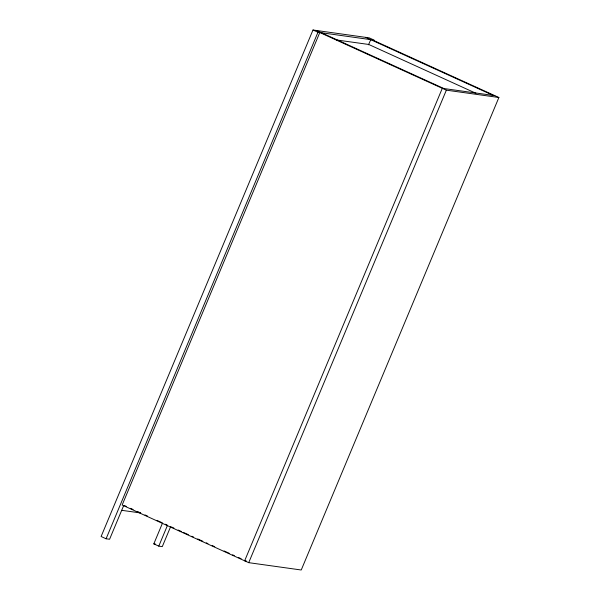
<?xml version="1.0" encoding="UTF-8"?>
<svg xmlns="http://www.w3.org/2000/svg" width="600" height="600" viewBox="0 0 600 600"><rect width="100%" height="100%" fill="white"/><g stroke="black" fill="none" stroke-linecap="round" stroke-linejoin="round"><path stroke-width="0.9" d="M312.99 30L317.962 32.265L374.16 40.117L369.188 37.852L312.99 30L101.115 536.505L106.087 538.77L109.59 539.257L123.712 505.493M106.087 538.77L317.962 32.265M170.602 526.74L162.285 546.623L158.782 546.127L153.81 543.87L162.488 523.125M158.782 546.127L167.46 525.39M368.49 44.812L370.748 39.638M248.715 562.665L446.362 90.165L498.885 97.5L301.237 570L248.715 562.665L122.153 505.02L319.8 32.52L446.362 90.165M336.728 39.99L368.73 44.46L475.912 93.278M494.812 95.648L442.298 88.312L244.65 560.812L246.487 561.067M121.695 510.315L140.257 512.91M153.81 543.87L155.558 544.11M372.322 39.862L498.885 97.5M365.685 37.365L493.237 95.43M316.493 30.487L443.873 88.53M124.575 505.627L126.278 506.4M130.53 508.335L133.087 509.498M137.34 511.44L140.745 512.985M144.998 514.928L147.547 516.09M156.907 520.35L162.007 522.675M165.413 524.22L167.115 525M171.368 526.935L173.917 528.097M178.17 530.033L181.575 531.585M183.278 532.357L188.377 534.683M191.782 536.235L193.485 537.007M197.737 538.942L202.837 541.268M206.243 542.82L207.945 543.592M212.197 545.535L214.748 546.697M224.108 550.957L229.208 553.283M232.612 554.827L234.315 555.607M238.567 557.543L241.118 558.705"/></g></svg>
